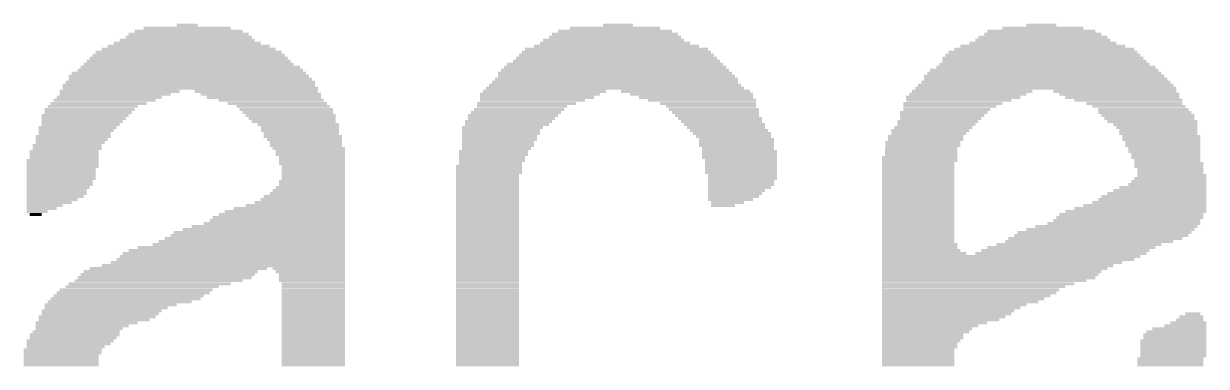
# Model space of a CAD drawing. Extents: x 6 to 93.4, y 7 to 66.
# Drawn here: x 19.238 to 21.74, y 23.832 to 24.556 of the extents above; entities that cross this region are included whole.
import ezdxf

# ---------------------------------------------------------------- set-up
doc = ezdxf.new("R2010")
doc.units = 0
doc.layers.add('21', color=7, linetype='CONTINUOUS')

# ---------------------------------------------------------------- blocks, each defined once
blk = doc.blocks.new('RECT')
blk.add_solid([(-0.5, -0.5), (0.5, -0.5), (-0.5, 0.5), (0.5, 0.5)])

msp = doc.modelspace()

# ---------------------------------------------------------------- block references
at = {"layer": '21'}
for p, xscale, yscale in [((19.5837, 24.5464), 0.1842, 0.0063), ((19.5837, 24.5527), 0.0444, 0.0064), ((20.4886, 24.5464), 0.1905, 0.0063), ((20.4949, 24.5527), 0.0635, 0.0064), ((21.3935, 24.5464), 0.1715, 0.0063), ((21.3903, 24.5527), 0.0635, 0.0064), ((19.5837, 24.521), 0.2858, 0.0063), ((19.5869, 24.5273), 0.2667, 0.0064), ((19.5869, 24.5337), 0.254, 0.0063), ((19.5869, 24.54), 0.2286, 0.0064), ((20.4854, 24.521), 0.2984, 0.0063), ((20.4886, 24.5273), 0.2794, 0.0064), ((20.4886, 24.5337), 0.2667, 0.0063), ((20.4886, 24.54), 0.2413, 0.0064), ((21.3935, 24.521), 0.2857, 0.0063), ((21.3935, 24.5273), 0.2731, 0.0064), ((21.3935, 24.5337), 0.2477, 0.0063), ((21.3903, 24.54), 0.2286, 0.0064), ((19.5869, 24.4956), 0.3937, 0.0063), ((19.5869, 24.5019), 0.3683, 0.0064), ((19.5869, 24.5083), 0.3429, 0.0063), ((19.5837, 24.5146), 0.3112, 0.0064), ((20.4917, 24.4956), 0.4001, 0.0063), ((20.4917, 24.5019), 0.3873, 0.0064), ((20.4917, 24.5083), 0.3493, 0.0063), ((20.4886, 24.5146), 0.3175, 0.0064), ((21.3935, 24.4956), 0.4001, 0.0063), ((21.3966, 24.5019), 0.381, 0.0064), ((21.3935, 24.5083), 0.3493, 0.0063), ((21.3935, 24.5146), 0.3111, 0.0064), ((19.5869, 24.4702), 0.4445, 0.0063), ((19.5869, 24.4765), 0.4318, 0.0064), ((19.5869, 24.4829), 0.4191, 0.0063), ((19.5869, 24.4892), 0.4064, 0.0064), ((20.4886, 24.4702), 0.4572, 0.0063), ((20.4917, 24.4765), 0.4381, 0.0064), ((20.4917, 24.4829), 0.4255, 0.0063), ((20.4917, 24.4892), 0.4127, 0.0064), ((21.3967, 24.4702), 0.4445, 0.0063), ((21.3935, 24.4829), 0.4255, 0.0063), ((21.3966, 24.4765), 0.4318, 0.0064), ((21.3935, 24.4892), 0.4127, 0.0064), ((19.5869, 24.4448), 0.508, 0.0063), ((19.5869, 24.4511), 0.4953, 0.0064), ((19.5901, 24.4575), 0.4763, 0.0063), ((19.5901, 24.4638), 0.4635, 0.0064), ((20.4917, 24.4448), 0.5017, 0.0063), ((20.4886, 24.4511), 0.4953, 0.0064), ((20.4886, 24.4575), 0.4826, 0.0063), ((20.4886, 24.4638), 0.4699, 0.0064), ((21.3966, 24.4448), 0.508, 0.0063), ((21.3967, 24.4511), 0.4953, 0.0064), ((21.3966, 24.4575), 0.4826, 0.0063), ((21.3998, 24.4638), 0.4636, 0.0064), ((19.5869, 24.4257), 0.5334, 0.0064), ((19.5901, 24.4194), 0.5397, 0.0063), ((19.5901, 24.4321), 0.5271, 0.0063), ((19.5901, 24.4384), 0.5143, 0.0064), ((20.4886, 24.4194), 0.5461, 0.0063), ((20.4886, 24.4257), 0.5334, 0.0064), ((20.4886, 24.4321), 0.5207, 0.0063), ((20.4917, 24.4384), 0.5143, 0.0064), ((21.3998, 24.4194), 0.5524, 0.0063), ((21.3998, 24.4257), 0.5398, 0.0064), ((21.3998, 24.4321), 0.527, 0.0063), ((21.3998, 24.4384), 0.5144, 0.0064), ((19.4091, 24.394), 0.2159, 0.0063), ((19.4186, 24.4003), 0.2222, 0.0064), ((19.4408, 24.413), 0.254, 0.0064), ((19.4313, 24.4067), 0.235, 0.0063), ((19.7297, 24.413), 0.2603, 0.0064), ((19.7393, 24.4067), 0.254, 0.0063), ((19.7457, 24.4003), 0.2413, 0.0064), ((19.7615, 24.394), 0.2222, 0.0063), ((20.3298, 24.4067), 0.254, 0.0063), ((20.3235, 24.4003), 0.2413, 0.0064), ((20.314, 24.394), 0.2223, 0.0063), ((20.3393, 24.413), 0.2603, 0.0064), ((20.6378, 24.413), 0.273, 0.0064), ((20.6505, 24.4067), 0.2604, 0.0063), ((20.6601, 24.4003), 0.2413, 0.0064), ((20.6727, 24.394), 0.2286, 0.0063), ((21.2251, 24.4003), 0.2413, 0.0064), ((21.2157, 24.394), 0.2223, 0.0063), ((21.2347, 24.4067), 0.2476, 0.0063), ((21.2442, 24.413), 0.254, 0.0064), ((21.5459, 24.413), 0.2603, 0.0064), ((21.5554, 24.4067), 0.254, 0.0063), ((21.5617, 24.4003), 0.2413, 0.0064), ((21.5744, 24.394), 0.2286, 0.0063), ((19.3773, 24.3749), 0.1905, 0.0064), ((19.3742, 24.3686), 0.1841, 0.0063), ((19.3836, 24.3813), 0.1905, 0.0063), ((19.3964, 24.3876), 0.2032, 0.0064), ((19.7742, 24.3876), 0.2096, 0.0064), ((19.7869, 24.3813), 0.1968, 0.0063), ((19.7933, 24.3749), 0.1969, 0.0064), ((19.7965, 24.3686), 0.1905, 0.0063), ((20.2791, 24.3686), 0.1905, 0.0063), ((20.2854, 24.3749), 0.1905, 0.0064), ((20.3012, 24.3876), 0.2095, 0.0064), ((20.2918, 24.3813), 0.1905, 0.0063), ((20.6854, 24.3876), 0.2032, 0.0064), ((20.6918, 24.3813), 0.1905, 0.0063), ((20.6982, 24.3749), 0.1905, 0.0064), ((20.7013, 24.3686), 0.1842, 0.0063), ((21.1839, 24.3686), 0.1842, 0.0063), ((21.1966, 24.3813), 0.1968, 0.0063), ((21.203, 24.3876), 0.2095, 0.0064), ((21.1903, 24.3749), 0.1841, 0.0064), ((21.5871, 24.3876), 0.2032, 0.0064), ((21.5967, 24.3813), 0.1969, 0.0063), ((21.6061, 24.3749), 0.1905, 0.0064), ((21.6094, 24.3686), 0.1969, 0.0063), ((19.3678, 24.3622), 0.1842, 0.0064), ((19.3646, 24.3559), 0.1778, 0.0063), ((19.3615, 24.3495), 0.1715, 0.0064), ((19.3583, 24.3432), 0.1651, 0.0063), ((19.8027, 24.3622), 0.1905, 0.0064), ((19.8059, 24.3559), 0.1841, 0.0063), ((19.8091, 24.3495), 0.1778, 0.0064), ((19.8187, 24.3432), 0.1715, 0.0063), ((20.2631, 24.3495), 0.1841, 0.0064), ((20.26, 24.3432), 0.1778, 0.0063), ((20.2695, 24.3559), 0.1842, 0.0063), ((20.2727, 24.3622), 0.1905, 0.0064), ((20.7045, 24.3622), 0.1778, 0.0064), ((20.7108, 24.3559), 0.1778, 0.0063), ((20.714, 24.3495), 0.1714, 0.0064), ((20.7203, 24.3432), 0.1715, 0.0063), ((21.1712, 24.3495), 0.1714, 0.0064), ((21.1681, 24.3432), 0.1651, 0.0063), ((21.1807, 24.3622), 0.1778, 0.0064), ((21.1776, 24.3559), 0.1715, 0.0063), ((21.6157, 24.3622), 0.1968, 0.0064), ((21.6189, 24.3559), 0.1905, 0.0063), ((21.6253, 24.3495), 0.1905, 0.0064), ((21.6316, 24.3432), 0.1778, 0.0063), ((19.3424, 24.3178), 0.1588, 0.0063), ((19.352, 24.3368), 0.1651, 0.0064), ((19.3488, 24.3305), 0.1587, 0.0063), ((19.3456, 24.3241), 0.1524, 0.0064), ((19.8219, 24.3368), 0.1651, 0.0064), ((19.8219, 24.3305), 0.1651, 0.0063), ((19.825, 24.3241), 0.1588, 0.0064), ((19.8282, 24.3178), 0.1651, 0.0063), ((20.2505, 24.3368), 0.1715, 0.0064), ((20.2473, 24.3305), 0.1651, 0.0063), ((20.2473, 24.3241), 0.1651, 0.0064), ((20.2441, 24.3178), 0.1588, 0.0063), ((20.7235, 24.3368), 0.1651, 0.0064), ((20.7299, 24.3305), 0.1651, 0.0063), ((20.7363, 24.3241), 0.1651, 0.0064), ((20.7394, 24.3178), 0.1588, 0.0063), ((21.1458, 24.3178), 0.1588, 0.0063), ((21.1554, 24.3305), 0.1651, 0.0063), ((21.1522, 24.3241), 0.1587, 0.0064), ((21.1617, 24.3368), 0.1651, 0.0064), ((21.6348, 24.3368), 0.1715, 0.0064), ((21.638, 24.3305), 0.1651, 0.0063), ((21.638, 24.3241), 0.1651, 0.0064), ((21.6442, 24.3178), 0.1651, 0.0063), ((19.3297, 24.2987), 0.146, 0.0064), ((19.3297, 24.2924), 0.146, 0.0063), ((19.3392, 24.3114), 0.1524, 0.0064), ((19.3361, 24.3051), 0.1461, 0.0063), ((19.8314, 24.3114), 0.1587, 0.0064), ((19.8345, 24.3051), 0.1524, 0.0063), ((19.8345, 24.2987), 0.1524, 0.0064), ((19.8409, 24.2924), 0.1524, 0.0063), ((20.2441, 24.3114), 0.1588, 0.0064), ((20.2409, 24.3051), 0.1524, 0.0063), ((20.2409, 24.2987), 0.1524, 0.0064), ((20.2378, 24.2924), 0.1461, 0.0063), ((20.7458, 24.3114), 0.1587, 0.0064), ((20.7458, 24.3051), 0.1587, 0.0063), ((20.7458, 24.2987), 0.1587, 0.0064), ((20.7489, 24.2924), 0.1524, 0.0063), ((21.1363, 24.2924), 0.1524, 0.0063), ((21.1395, 24.3051), 0.1587, 0.0063), ((21.1395, 24.2987), 0.1587, 0.0064), ((21.1458, 24.3114), 0.1588, 0.0064), ((21.6442, 24.3114), 0.1651, 0.0064), ((21.6475, 24.3051), 0.1587, 0.0063), ((21.6475, 24.2987), 0.1587, 0.0064), ((21.6506, 24.2924), 0.1524, 0.0063), ((19.3202, 24.267), 0.1524, 0.0063), ((19.3234, 24.286), 0.1461, 0.0064), ((19.3234, 24.2797), 0.1461, 0.0063), ((19.3234, 24.2733), 0.1461, 0.0064), ((19.844, 24.286), 0.1461, 0.0064), ((19.844, 24.2797), 0.1461, 0.0063), ((19.8473, 24.2733), 0.1397, 0.0064), ((19.8473, 24.267), 0.1397, 0.0063), ((20.2314, 24.286), 0.146, 0.0064), ((20.2314, 24.2797), 0.146, 0.0063), ((20.2283, 24.2733), 0.1397, 0.0064), ((20.2283, 24.267), 0.1397, 0.0063), ((20.7521, 24.286), 0.1588, 0.0064), ((20.7521, 24.2797), 0.1588, 0.0063), ((20.7521, 24.2733), 0.1588, 0.0064), ((20.7553, 24.267), 0.1524, 0.0063), ((21.1331, 24.2733), 0.1588, 0.0064), ((21.1331, 24.267), 0.1588, 0.0063), ((21.1363, 24.286), 0.1524, 0.0064), ((21.1363, 24.2797), 0.1524, 0.0063), ((21.6506, 24.286), 0.1524, 0.0064), ((21.6538, 24.2797), 0.146, 0.0063), ((21.6538, 24.2733), 0.146, 0.0064), ((21.657, 24.267), 0.1397, 0.0063), ((19.3202, 24.2606), 0.1524, 0.0064), ((19.3202, 24.2543), 0.1524, 0.0063), ((19.317, 24.2479), 0.146, 0.0064), ((19.317, 24.2416), 0.146, 0.0063), ((19.8473, 24.2606), 0.1397, 0.0064), ((19.8504, 24.2543), 0.1334, 0.0063), ((19.8504, 24.2479), 0.1334, 0.0064), ((19.8504, 24.2416), 0.1334, 0.0063), ((20.2218, 24.2543), 0.1397, 0.0063), ((20.2218, 24.2479), 0.1397, 0.0064), ((20.2218, 24.2416), 0.1397, 0.0063), ((20.225, 24.2606), 0.1333, 0.0064), ((20.7553, 24.2606), 0.1524, 0.0064), ((20.7553, 24.2543), 0.1524, 0.0063), ((20.7553, 24.2479), 0.1524, 0.0064), ((20.7553, 24.2416), 0.1524, 0.0063), ((21.1299, 24.2606), 0.1524, 0.0064), ((21.1299, 24.2543), 0.1524, 0.0063), ((21.1299, 24.2479), 0.1524, 0.0064), ((21.1299, 24.2416), 0.1524, 0.0063), ((21.6602, 24.2606), 0.1461, 0.0064), ((21.6602, 24.2543), 0.1461, 0.0063), ((21.6634, 24.2479), 0.1397, 0.0064), ((21.6634, 24.2416), 0.1397, 0.0063), ((19.317, 24.2352), 0.146, 0.0064), ((19.317, 24.2289), 0.146, 0.0063), ((19.3139, 24.2225), 0.1397, 0.0064), ((19.3139, 24.2162), 0.1397, 0.0063), ((19.8473, 24.2225), 0.1397, 0.0064), ((19.8473, 24.2162), 0.1397, 0.0063), ((19.8504, 24.2352), 0.1334, 0.0064), ((19.8504, 24.2289), 0.1334, 0.0063), ((20.2187, 24.2352), 0.1334, 0.0064), ((20.2187, 24.2289), 0.1334, 0.0063), ((20.2187, 24.2225), 0.1334, 0.0064), ((20.2187, 24.2162), 0.1334, 0.0063), ((20.7584, 24.2352), 0.1461, 0.0064), ((20.7584, 24.2289), 0.1461, 0.0063), ((20.7553, 24.2225), 0.1397, 0.0064), ((20.7553, 24.2162), 0.1397, 0.0063), ((21.1299, 24.2352), 0.1524, 0.0064), ((21.1299, 24.2289), 0.1524, 0.0063), ((21.1299, 24.2225), 0.1524, 0.0064), ((21.1299, 24.2162), 0.1524, 0.0063), ((21.657, 24.2162), 0.1651, 0.0063), ((21.6602, 24.2225), 0.1587, 0.0064), ((21.6633, 24.2289), 0.1524, 0.0063), ((21.6665, 24.2352), 0.146, 0.0064), ((19.3075, 24.2035), 0.127, 0.0063), ((19.3075, 24.1971), 0.127, 0.0064), ((19.3043, 24.1908), 0.1206, 0.0063), ((19.3107, 24.2098), 0.1333, 0.0064), ((19.8314, 24.1908), 0.1715, 0.0063), ((19.8377, 24.1971), 0.1588, 0.0064), ((19.8409, 24.2035), 0.1524, 0.0063), ((19.844, 24.2098), 0.1461, 0.0064), ((20.2187, 24.2098), 0.1334, 0.0064), ((20.2187, 24.2035), 0.1334, 0.0063), ((20.2187, 24.1971), 0.1334, 0.0064), ((20.2187, 24.1908), 0.1334, 0.0063), ((20.7521, 24.2098), 0.1334, 0.0064), ((20.7458, 24.2035), 0.1207, 0.0063), ((20.7426, 24.1971), 0.1143, 0.0064), ((20.7394, 24.1908), 0.108, 0.0063), ((21.1299, 24.2098), 0.1524, 0.0064), ((21.1299, 24.2035), 0.1524, 0.0063), ((21.1299, 24.1971), 0.1524, 0.0064), ((21.1299, 24.1908), 0.1524, 0.0063), ((21.6284, 24.1908), 0.2222, 0.0063), ((21.6348, 24.1971), 0.2095, 0.0064), ((21.6411, 24.2035), 0.1968, 0.0063), ((21.6475, 24.2098), 0.1841, 0.0064), ((19.298, 24.1844), 0.1079, 0.0064), ((19.2916, 24.1781), 0.0952, 0.0063), ((19.2821, 24.1717), 0.0762, 0.0064), ((19.8123, 24.1717), 0.2096, 0.0064), ((19.8219, 24.1781), 0.1905, 0.0063), ((19.8282, 24.1844), 0.1778, 0.0064), ((20.2187, 24.1844), 0.1334, 0.0064), ((20.2187, 24.1781), 0.1334, 0.0063), ((20.2187, 24.1717), 0.1334, 0.0064), ((20.7331, 24.1844), 0.0953, 0.0064), ((20.7267, 24.1781), 0.0698, 0.0063), ((20.7172, 24.1717), 0.0508, 0.0064), ((21.1299, 24.1844), 0.1524, 0.0064), ((21.1299, 24.1781), 0.1524, 0.0063), ((21.1299, 24.1717), 0.1524, 0.0064), ((21.6094, 24.1717), 0.2603, 0.0064), ((21.6189, 24.1781), 0.2413, 0.0063), ((21.6252, 24.1844), 0.2286, 0.0064), ((19.2662, 24.159), 0.0444, 0.0064), ((19.2758, 24.1654), 0.0635, 0.0063), ((19.263, 24.1527), 0.0254, 0.0063), ((19.7774, 24.1463), 0.2794, 0.0064), ((19.7838, 24.1527), 0.2667, 0.0063), ((19.7901, 24.159), 0.254, 0.0064), ((19.7996, 24.1654), 0.235, 0.0063), ((20.2187, 24.1654), 0.1334, 0.0063), ((20.2187, 24.159), 0.1334, 0.0064), ((20.2187, 24.1527), 0.1334, 0.0063), ((20.2187, 24.1463), 0.1334, 0.0064), ((21.1299, 24.1654), 0.1524, 0.0063), ((21.1299, 24.159), 0.1524, 0.0064), ((21.1299, 24.1527), 0.1524, 0.0063), ((21.1299, 24.1463), 0.1524, 0.0064), ((21.5776, 24.1463), 0.3112, 0.0064), ((21.5808, 24.1527), 0.3048, 0.0063), ((21.5903, 24.159), 0.2984, 0.0064), ((21.5998, 24.1654), 0.2794, 0.0063), ((19.7457, 24.1209), 0.3429, 0.0064), ((19.7552, 24.1273), 0.3239, 0.0063), ((19.7678, 24.1336), 0.2985, 0.0064), ((19.7742, 24.14), 0.2858, 0.0063), ((20.2187, 24.14), 0.1334, 0.0063), ((20.2187, 24.1336), 0.1334, 0.0064), ((20.2187, 24.1273), 0.1334, 0.0063), ((20.2187, 24.1209), 0.1334, 0.0064), ((21.1299, 24.14), 0.1524, 0.0063), ((21.1299, 24.1336), 0.1524, 0.0064), ((21.1299, 24.1273), 0.1524, 0.0063), ((21.1299, 24.1209), 0.1524, 0.0064), ((21.5363, 24.1209), 0.3556, 0.0064), ((21.5491, 24.1273), 0.3429, 0.0063), ((21.5649, 24.1336), 0.3238, 0.0064), ((21.5713, 24.14), 0.3111, 0.0063), ((19.7203, 24.0955), 0.3937, 0.0064), ((19.7266, 24.1019), 0.381, 0.0063), ((19.733, 24.1082), 0.3683, 0.0064), ((19.7361, 24.1146), 0.362, 0.0063), ((20.2187, 24.1146), 0.1334, 0.0063), ((20.2187, 24.1082), 0.1334, 0.0064), ((20.2187, 24.1019), 0.1334, 0.0063), ((20.2187, 24.0955), 0.1334, 0.0064), ((21.1299, 24.1146), 0.1524, 0.0063), ((21.1299, 24.1082), 0.1524, 0.0064), ((21.1299, 24.1019), 0.1524, 0.0063), ((21.1299, 24.0955), 0.1524, 0.0064), ((21.4919, 24.0955), 0.3556, 0.0064), ((21.5046, 24.1019), 0.3683, 0.0063), ((21.5173, 24.1082), 0.3683, 0.0064), ((21.5236, 24.1146), 0.3683, 0.0063), ((19.6822, 24.0701), 0.4699, 0.0064), ((19.6885, 24.0765), 0.4572, 0.0063), ((19.698, 24.0828), 0.4382, 0.0064), ((19.7139, 24.0892), 0.4064, 0.0063), ((20.2187, 24.0892), 0.1334, 0.0063), ((20.2187, 24.0828), 0.1334, 0.0064), ((20.2187, 24.0765), 0.1334, 0.0063), ((20.2187, 24.0701), 0.1334, 0.0064), ((21.1331, 24.0892), 0.1588, 0.0063), ((21.1331, 24.0828), 0.1588, 0.0064), ((21.1363, 24.0765), 0.1651, 0.0063), ((21.1426, 24.0701), 0.1778, 0.0064), ((21.4316, 24.0701), 0.3619, 0.0064), ((21.4411, 24.0765), 0.3556, 0.0063), ((21.4538, 24.0828), 0.3556, 0.0064), ((21.4697, 24.0892), 0.3493, 0.0063), ((19.6599, 24.0447), 0.5144, 0.0064), ((19.6695, 24.0511), 0.4953, 0.0063), ((19.6758, 24.0574), 0.4826, 0.0064), ((19.679, 24.0638), 0.4763, 0.0063), ((20.2187, 24.0638), 0.1334, 0.0063), ((20.2187, 24.0574), 0.1334, 0.0064), ((20.2187, 24.0511), 0.1334, 0.0063), ((20.2187, 24.0447), 0.1334, 0.0064), ((21.3268, 24.0638), 0.5461, 0.0063), ((21.3204, 24.0574), 0.5334, 0.0064), ((21.3077, 24.0511), 0.508, 0.0063), ((21.2982, 24.0447), 0.489, 0.0064), ((19.536, 24.0193), 0.3683, 0.0064), ((19.5425, 24.0257), 0.3683, 0.0063), ((19.5488, 24.032), 0.3683, 0.0064), ((19.5647, 24.0384), 0.3747, 0.0063), ((19.8409, 24.0384), 0.1524, 0.0063), ((19.844, 24.032), 0.1461, 0.0064), ((19.8473, 24.0257), 0.1397, 0.0063), ((19.8473, 24.0193), 0.1397, 0.0064), ((20.2187, 24.0384), 0.1334, 0.0063), ((20.2187, 24.032), 0.1334, 0.0064), ((20.2187, 24.0257), 0.1334, 0.0063), ((20.2187, 24.0193), 0.1334, 0.0064), ((21.2919, 24.0384), 0.4763, 0.0063), ((21.2855, 24.032), 0.4636, 0.0064), ((21.2823, 24.0257), 0.4572, 0.0063), ((21.2792, 24.0193), 0.4509, 0.0064), ((19.4758, 23.9939), 0.3239, 0.0064), ((19.4885, 24.0003), 0.3239, 0.0063), ((19.5044, 24.0066), 0.3429, 0.0064), ((19.5234, 24.013), 0.3556, 0.0063), ((19.8473, 24.013), 0.1397, 0.0063), ((19.8504, 24.0066), 0.1334, 0.0064), ((19.8504, 24.0003), 0.1334, 0.0063), ((19.8504, 23.9939), 0.1334, 0.0064), ((20.2187, 24.013), 0.1334, 0.0063), ((20.2187, 24.0066), 0.1334, 0.0064), ((20.2187, 24.0003), 0.1334, 0.0063), ((20.2187, 23.9939), 0.1334, 0.0064), ((21.2696, 24.013), 0.4318, 0.0063), ((21.2569, 24.0066), 0.4064, 0.0064), ((21.2474, 24.0003), 0.3874, 0.0063), ((21.2411, 23.9939), 0.3747, 0.0064), ((19.4408, 23.9685), 0.3048, 0.0064), ((19.4535, 23.9748), 0.3175, 0.0063), ((19.4598, 23.9812), 0.3175, 0.0064), ((19.4694, 23.9876), 0.3238, 0.0063), ((19.8504, 23.9876), 0.1334, 0.0063), ((19.8504, 23.9812), 0.1334, 0.0064), ((19.8504, 23.9748), 0.1334, 0.0063), ((19.8504, 23.9685), 0.1334, 0.0064), ((20.2187, 23.9876), 0.1334, 0.0063), ((20.2187, 23.9812), 0.1334, 0.0064), ((20.2187, 23.9748), 0.1334, 0.0063), ((20.2187, 23.9685), 0.1334, 0.0064), ((21.2315, 23.9812), 0.3556, 0.0064), ((21.2251, 23.9748), 0.3429, 0.0063), ((21.2188, 23.9685), 0.3302, 0.0064), ((21.2379, 23.9876), 0.3683, 0.0063), ((19.4027, 23.9495), 0.254, 0.0063), ((19.3996, 23.9431), 0.2477, 0.0064), ((19.4218, 23.9622), 0.2794, 0.0063), ((19.4123, 23.9558), 0.2603, 0.0064), ((19.8504, 23.9622), 0.1334, 0.0063), ((19.8504, 23.9558), 0.1334, 0.0064), ((19.8504, 23.9495), 0.1334, 0.0063), ((19.8504, 23.9431), 0.1334, 0.0064), ((20.2187, 23.9622), 0.1334, 0.0063), ((20.2187, 23.9558), 0.1334, 0.0064), ((20.2187, 23.9495), 0.1334, 0.0063), ((20.2187, 23.9431), 0.1334, 0.0064), ((21.2061, 23.9622), 0.3048, 0.0063), ((21.1934, 23.9495), 0.2794, 0.0063), ((21.1998, 23.9558), 0.2921, 0.0064), ((21.1903, 23.9431), 0.2731, 0.0064), ((21.711, 23.9431), 0.0317, 0.0064), ((19.371, 23.9241), 0.2159, 0.0063), ((19.3615, 23.9177), 0.1969, 0.0064), ((19.3932, 23.9367), 0.2476, 0.0063), ((19.3869, 23.9304), 0.2349, 0.0064), ((19.8504, 23.9367), 0.1334, 0.0063), ((19.8504, 23.9304), 0.1334, 0.0064), ((19.8504, 23.9241), 0.1334, 0.0063), ((19.8504, 23.9177), 0.1334, 0.0064), ((20.2187, 23.9367), 0.1334, 0.0063), ((20.2187, 23.9304), 0.1334, 0.0064), ((20.2187, 23.9241), 0.1334, 0.0063), ((20.2187, 23.9177), 0.1334, 0.0064), ((21.1839, 23.9367), 0.2604, 0.0063), ((21.1553, 23.9177), 0.2032, 0.0064), ((21.1776, 23.9304), 0.2477, 0.0064), ((21.1649, 23.9241), 0.2223, 0.0063), ((21.6951, 23.9177), 0.0889, 0.0064), ((21.7014, 23.9241), 0.0762, 0.0063), ((21.7046, 23.9304), 0.0572, 0.0064), ((21.7078, 23.9367), 0.0508, 0.0063), ((19.3455, 23.8986), 0.1905, 0.0063), ((19.3424, 23.8923), 0.1842, 0.0064), ((19.3488, 23.905), 0.1841, 0.0064), ((19.3551, 23.9114), 0.1842, 0.0063), ((19.8504, 23.9114), 0.1334, 0.0063), ((19.8504, 23.905), 0.1334, 0.0064), ((19.8504, 23.8986), 0.1334, 0.0063), ((19.8504, 23.8923), 0.1334, 0.0064), ((20.2187, 23.9114), 0.1334, 0.0063), ((20.2187, 23.905), 0.1334, 0.0064), ((20.2187, 23.8986), 0.1334, 0.0063), ((20.2187, 23.8923), 0.1334, 0.0064), ((21.1489, 23.9114), 0.1905, 0.0063), ((21.1458, 23.905), 0.1842, 0.0064), ((21.1395, 23.8986), 0.1715, 0.0063), ((21.1395, 23.8923), 0.1715, 0.0064), ((21.6729, 23.8986), 0.1333, 0.0063), ((21.6729, 23.8923), 0.1333, 0.0064), ((21.676, 23.905), 0.127, 0.0064), ((21.6823, 23.9114), 0.1143, 0.0063), ((19.3202, 23.8669), 0.1651, 0.0064), ((19.3361, 23.886), 0.1841, 0.0063), ((19.3329, 23.8796), 0.1778, 0.0064), ((19.3266, 23.8733), 0.1651, 0.0063), ((19.8504, 23.886), 0.1334, 0.0063), ((19.8504, 23.8796), 0.1334, 0.0064), ((19.8504, 23.8733), 0.1334, 0.0063), ((19.8504, 23.8669), 0.1334, 0.0064), ((20.2187, 23.886), 0.1334, 0.0063), ((20.2187, 23.8796), 0.1334, 0.0064), ((20.2187, 23.8733), 0.1334, 0.0063), ((20.2187, 23.8669), 0.1334, 0.0064), ((21.1363, 23.886), 0.1651, 0.0063), ((21.1331, 23.8796), 0.1588, 0.0064), ((21.1331, 23.8733), 0.1588, 0.0063), ((21.1299, 23.8669), 0.1524, 0.0064), ((21.6697, 23.886), 0.1397, 0.0063), ((21.6697, 23.8796), 0.1397, 0.0064), ((21.6697, 23.8733), 0.1397, 0.0063), ((21.6697, 23.8669), 0.1397, 0.0064), ((19.3202, 23.8605), 0.1651, 0.0063), ((19.317, 23.8542), 0.1588, 0.0064), ((19.317, 23.8479), 0.1588, 0.0063), ((19.317, 23.8415), 0.1588, 0.0064), ((19.8504, 23.8605), 0.1334, 0.0063), ((19.8504, 23.8542), 0.1334, 0.0064), ((19.8504, 23.8479), 0.1334, 0.0063), ((19.8504, 23.8415), 0.1334, 0.0064), ((20.2187, 23.8605), 0.1334, 0.0063), ((20.2187, 23.8542), 0.1334, 0.0064), ((20.2187, 23.8479), 0.1334, 0.0063), ((20.2187, 23.8415), 0.1334, 0.0064), ((21.1299, 23.8605), 0.1524, 0.0063), ((21.1299, 23.8542), 0.1524, 0.0064), ((21.1299, 23.8479), 0.1524, 0.0063), ((21.1299, 23.8415), 0.1524, 0.0064), ((21.6634, 23.8479), 0.1397, 0.0063), ((21.6634, 23.8415), 0.1397, 0.0064), ((21.6697, 23.8605), 0.1397, 0.0063), ((21.6697, 23.8542), 0.1397, 0.0064), ((19.317, 23.8352), 0.1588, 0.0063), ((19.8504, 23.8352), 0.1334, 0.0063), ((20.2187, 23.8352), 0.1334, 0.0063), ((21.1299, 23.8352), 0.1524, 0.0063), ((21.6634, 23.8352), 0.1397, 0.0063)]:
    msp.add_blockref('RECT', p, dxfattribs=dict(at, xscale=xscale, yscale=yscale))

doc.saveas('drawing.dxf')
